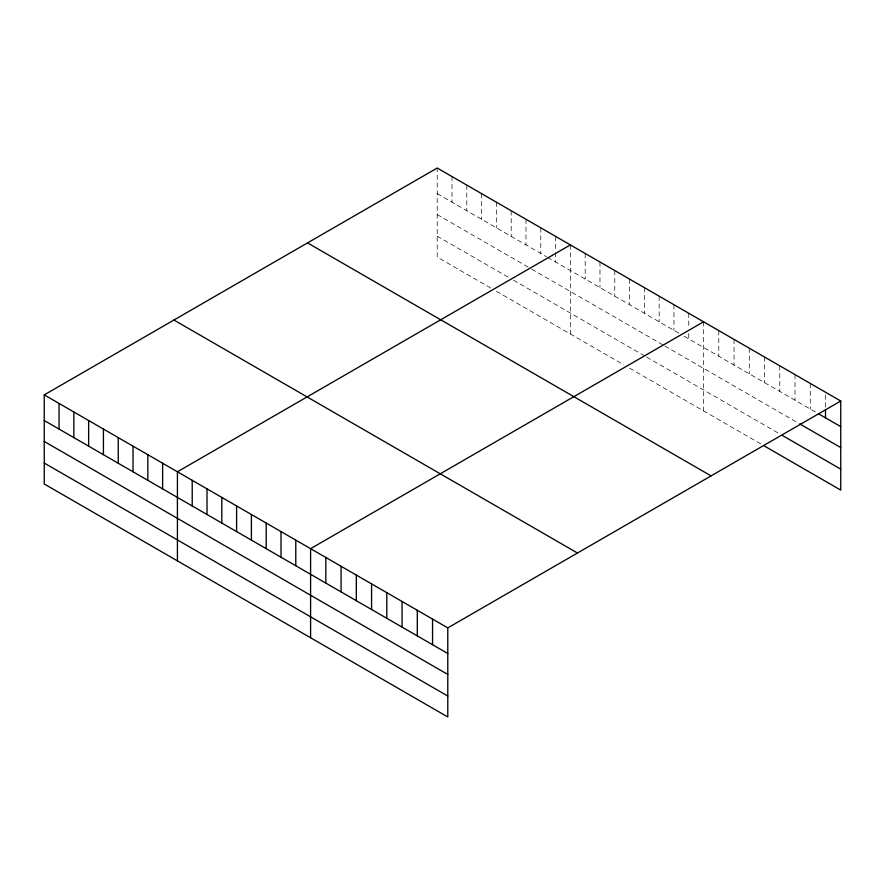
<?xml version="1.0" encoding="UTF-8"?>
<svg xmlns="http://www.w3.org/2000/svg" width="885" height="885" viewBox="0 0 885 885"><rect width="100%" height="100%" fill="white"/><g stroke="black" fill="none" stroke-linecap="round" stroke-linejoin="round"><path stroke-width="0.66" stroke-dasharray="4.42 3.32" d="M437.212 193.649L546.476 256.738M547.616 257.391L679.647 333.623M684.193 336.256L816.125 412.421M437.212 214.59L530.535 268.476M531.675 269.14L663.706 345.36M664.845 346.024L798.535 423.207M437.212 236.173L508.908 277.569M513.466 280.202L644.357 355.77M646.636 357.086L779.774 433.949M490.699 288.001L437.212 257.115L437.212 168.028M496.397 291.287L623.87 364.885M629.567 368.171L762.184 444.735M825.506 394.909L825.506 407.045M810.262 383.415L810.262 409.036M795.018 374.609L795.018 400.23M779.774 365.804L779.774 391.435M764.529 357.009L764.529 382.63M749.285 348.203L749.285 373.824M734.03 339.409L734.03 365.029M718.786 330.603L718.786 356.224M703.542 321.797L703.542 410.883M688.751 313.257L688.751 328.092M688.751 333.49L688.751 338.878M673.95 304.717L673.95 330.337M659.159 296.176L659.159 321.797M644.357 287.625L644.357 313.246M629.567 279.085L629.567 304.705M614.765 270.544L614.765 296.165M599.975 262.004L599.975 287.625M585.173 253.464L585.173 279.085M570.371 244.913L570.371 333.999M555.581 236.372L555.581 251.207M555.581 252.557L555.581 261.993M540.779 227.832L540.779 253.453M525.989 219.292L525.989 244.913M511.187 210.741L511.187 236.361M496.397 202.2L496.397 227.821M481.595 193.66L481.595 219.281M466.804 185.12L466.804 210.741M452.003 176.58L452.003 202.2"/><path stroke-width="1.33" d="M44.25 394.898L447.788 627.885L447.788 716.972L44.25 483.984L44.25 394.898L437.212 168.028L840.75 401.016L840.75 490.102L764.529 446.084M570.371 244.913L177.42 471.782L177.42 560.869M703.542 321.797L310.591 548.667L310.591 637.753M447.788 627.885L840.75 401.016M818.47 413.771L840.75 426.636M799.708 423.882L840.75 447.578M782.119 435.298L840.75 469.15M307.526 242.899L711.075 475.887M173.925 320.038L577.474 553.014M44.25 420.53L447.788 653.506M44.25 441.471L447.788 674.447M44.25 463.043L447.788 696.03M825.506 409.744L825.506 417.831M432.544 619.08L432.544 644.711M417.3 610.285L417.3 635.906M402.055 601.479L402.055 627.1M386.811 592.684L386.811 618.305M371.567 583.879L371.567 609.5M356.323 575.073L356.323 600.694M341.079 566.278L341.079 591.899M325.835 557.473L325.835 583.093M295.789 540.127L295.789 565.747M280.999 531.586L280.999 557.207M266.197 523.046L266.197 548.667M251.406 514.506L251.406 540.127M236.605 505.954L236.605 531.575M221.814 497.414L221.814 523.035M207.013 488.874L207.013 514.495M192.211 480.334L192.211 505.954M162.619 463.242L162.619 488.863M147.828 454.702L147.828 480.323M133.027 446.162L133.027 471.782M118.236 437.621L118.236 463.242M103.434 429.07L103.434 454.691M88.644 420.53L88.644 446.151M73.842 411.99L73.842 437.61M59.052 403.449L59.052 429.07"/></g></svg>
